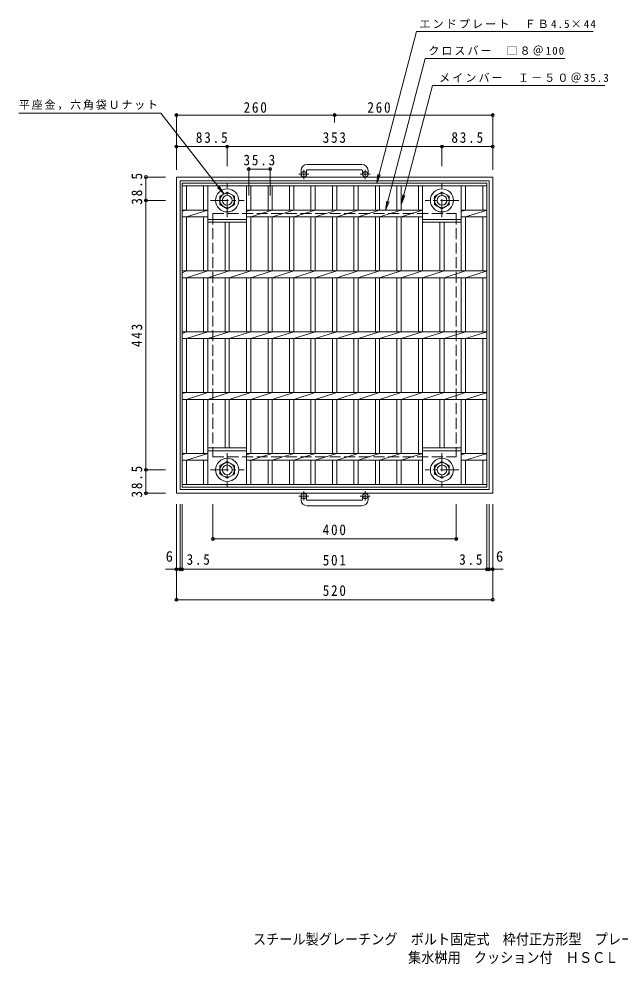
# Model space of a CAD drawing. Units: millimetres at full size, sheet at 1:6. Extents: x -897 to 1068, y -823 to 731.
# Drawn here: x -897 to 91, y -823 to 731 of the extents above; entities that cross this region are included whole.
import ezdxf
from ezdxf.enums import TextEntityAlignment as Align

# ---------------------------------------------------------------- set-up
doc = ezdxf.new("R2010")
doc.units = ezdxf.units.MM
doc.header["$LTSCALE"] = 6
doc.header["$PDMODE"] = 32
doc.header["$PDSIZE"] = 4.8
doc.linetypes.add('CHAIN1', pattern=[8, 5, -1, 1, -1])
doc.linetypes.add('DASHED3', pattern=[4, 3, -1])
for name, color, linetype, lineweight in [('E-1', 2, 'Continuous', 9), ('E-2', 3, 'Continuous', 9), ('E-4', 7, 'Continuous', 9), ('E-5', 7, 'Continuous', 9)]:
    doc.layers.add(name, color=color, linetype=linetype, lineweight=lineweight)
doc.layers.add('F-5_F-5ﾚｲﾔ', color=2, linetype='Continuous')
doc.styles.add('ＭＳ ゴシック', font='')
doc.styles.get('ＭＳ ゴシック').set_extended_font_data('MS Gothic')

msp = doc.modelspace()

# ---------------------------------------------------------------- linework, layer by layer
at = {"layer": 'E-1', "linetype": 'CHAIN1'}
for p, q in [((-428.957, 467.337), (-428.957, 482.935)), ((-327.957, 467.337), (-327.957, 482.935)), ((-420.794, 475.445), (-437.201, 475.445)), ((-319.794, 475.445), (-336.201, 475.445)), ((-554.957, 404.809), (-554.957, 460.082)), ((-201.957, 404.809), (-201.957, 460.082)), ((-582.593, 432.445), (-527.32, 432.445)), ((-174.32, 432.445), (-229.593, 432.445)), ((-554.957, 17.081), (-554.957, -38.193)), ((-201.957, 17.081), (-201.957, -38.193)), ((-582.593, -10.556), (-527.32, -10.556)), ((-174.32, -10.556), (-229.594, -10.556)), ((-428.957, -45.449), (-428.957, -61.046)), ((-327.957, -45.449), (-327.957, -61.046)), ((-420.794, -53.556), (-437.201, -53.556)), ((-319.794, -53.556), (-336.201, -53.556))]:
    msp.add_line(p, q, dxfattribs=at)
at = {"layer": 'E-1'}
for p, q in [((-333.457, 491.545), (-423.457, 491.545)), ((-423.457, 482.545), (-333.457, 482.545)), ((-638.457, 470.945), (-638.457, -49.055)), ((-638.457, 470.945), (-118.457, 470.945)), ((-433.457, 481.545), (-433.457, 475.445)), ((-424.457, 481.545), (-424.457, 475.445)), ((-332.457, 481.545), (-332.457, 475.445)), ((-323.457, 481.545), (-323.457, 475.445)), ((-118.457, 470.945), (-118.457, -49.055)), ((-632.457, 464.945), (-632.457, -43.055)), ((-632.457, 464.945), (-124.457, 464.945)), ((-124.457, 464.945), (-124.457, -43.055)), ((-632.457, -43.055), (-124.457, -43.055)), ((-638.457, -49.055), (-118.457, -49.055)), ((-433.457, -59.656), (-433.457, -53.556)), ((-424.457, -59.656), (-424.457, -53.556)), ((-423.457, -60.656), (-333.457, -60.656)), ((-332.457, -59.656), (-332.457, -53.556)), ((-323.457, -59.656), (-323.457, -53.556)), ((-333.457, -69.656), (-423.457, -69.656))]:
    msp.add_line(p, q, dxfattribs=at)
at = {"layer": 'E-1', "linetype": 'DASHED3'}
for p, q in [((-578.457, 410.945), (-578.457, 10.944)), ((-578.457, 410.945), (-178.456, 410.945)), ((-178.456, 410.945), (-178.456, 10.944)), ((-578.457, 10.944), (-178.456, 10.944))]:
    msp.add_line(p, q, dxfattribs=at)
at = {"layer": 'E-1'}
for points in [[(-542.957, 439.373), (-542.957, 425.517), (-554.957, 418.588), (-566.957, 425.517), (-566.957, 439.373), (-554.957, 446.302)], [(-213.957, 439.373), (-213.957, 425.517), (-201.957, 418.588), (-189.957, 425.517), (-189.957, 439.373), (-201.957, 446.302)], [(-542.957, -17.483), (-542.957, -3.627), (-554.957, 3.301), (-566.957, -3.627), (-566.957, -17.483), (-554.957, -24.412)], [(-213.957, -17.483), (-213.957, -3.627), (-201.957, 3.301), (-189.957, -3.627), (-189.957, -17.483), (-201.957, -24.412)]]:
    msp.add_lwpolyline(points, close=True, dxfattribs=at)
for centre, radius in [((-428.957, 475.445), 4.5), ((-327.957, 475.445), 4.5), ((-554.957, 432.445), 19), ((-201.957, 432.445), 19), ((-554.957, 432.445), 12), ((-554.957, 432.445), 8), ((-201.957, 432.445), 12), ((-201.957, 432.445), 8), ((-554.957, -10.556), 19), ((-554.957, -10.556), 12), ((-201.957, -10.556), 19), ((-201.957, -10.556), 12), ((-554.957, -10.556), 8), ((-201.957, -10.556), 8), ((-428.957, -53.556), 4.5), ((-327.957, -53.556), 4.5)]:
    msp.add_circle(centre, radius, dxfattribs=at)
for centre, radius, start, end in [((-423.457, 481.545), 10, 90, 180), ((-423.457, 481.545), 1, 90, 180), ((-333.457, 481.545), 10, 0, 90), ((-333.457, 481.545), 1, 0, 90), ((-423.457, -59.656), 10, 180, 270), ((-423.457, -59.656), 1, 180, 270), ((-333.457, -59.656), 10, 270, 0), ((-333.457, -59.656), 1, 270, 0)]:
    msp.add_arc(centre, radius, start, end, dxfattribs=at)
at = {"layer": 'E-2'}
for p, q in [((-628.957, -39.055), (-628.957, 460.945)), ((-628.957, 460.945), (-127.957, 460.945)), ((-628.957, 456.445), (-127.957, 456.445)), ((-621.957, 416.595), (-621.957, 456.445)), ((-593.757, 416.595), (-593.757, 456.445)), ((-586.757, 416.595), (-586.757, 456.445)), ((-523.157, 316.595), (-523.157, 456.445)), ((-516.157, 416.595), (-516.157, 456.445)), ((-487.857, 416.595), (-487.857, 456.445)), ((-480.857, 416.595), (-480.857, 456.445)), ((-452.557, 416.595), (-452.557, 456.445)), ((-445.557, 416.595), (-445.557, 456.445)), ((-417.257, 416.595), (-417.257, 456.445)), ((-410.257, 416.595), (-410.257, 456.445)), ((-381.957, 416.595), (-381.957, 456.445)), ((-374.957, 416.595), (-374.957, 456.445)), ((-346.657, 416.595), (-346.657, 456.445)), ((-339.657, 416.595), (-339.657, 456.445)), ((-311.357, 416.595), (-311.357, 456.445)), ((-304.357, 416.595), (-304.357, 456.445)), ((-276.057, 416.595), (-276.057, 456.445)), ((-269.057, 416.595), (-269.057, 456.445)), ((-240.757, 416.595), (-240.757, 456.445)), ((-233.757, 316.595), (-233.757, 456.445)), ((-170.157, 316.595), (-170.157, 456.445)), ((-163.157, 416.595), (-163.157, 456.445)), ((-134.957, 416.595), (-134.957, 456.445)), ((-127.957, -39.055), (-127.957, 460.945)), ((-628.957, 414.913), (-621.957, 416.595)), ((-628.957, 405.295), (-586.757, 405.295)), ((-621.957, 316.595), (-621.957, 405.295)), ((-593.757, 316.595), (-593.757, 405.295)), ((-586.757, 316.595), (-586.757, 416.594)), ((-523.157, 416.595), (-233.757, 416.595)), ((-523.157, 414.354), (-516.157, 416.595)), ((-523.157, 405.295), (-233.757, 405.295)), ((-516.157, 405.295), (-480.857, 416.595)), ((-516.157, 316.595), (-516.157, 405.295)), ((-487.857, 316.595), (-487.857, 405.295)), ((-480.857, 405.295), (-445.557, 416.595)), ((-480.857, 316.595), (-480.857, 405.295)), ((-452.557, 316.595), (-452.557, 405.295)), ((-445.557, 405.295), (-410.257, 416.595)), ((-445.557, 316.595), (-445.557, 405.295)), ((-417.257, 316.595), (-417.257, 405.295)), ((-410.258, 405.295), (-374.958, 416.595)), ((-410.257, 316.595), (-410.257, 405.295)), ((-381.957, 316.595), (-381.957, 405.295)), ((-374.958, 405.295), (-339.658, 416.595)), ((-374.957, 316.595), (-374.957, 405.295)), ((-346.657, 316.595), (-346.657, 405.295)), ((-339.658, 405.295), (-304.358, 416.595)), ((-339.657, 316.595), (-339.657, 405.295)), ((-311.357, 316.595), (-311.357, 405.295)), ((-304.358, 405.295), (-269.058, 416.595)), ((-304.357, 316.595), (-304.357, 405.295)), ((-276.057, 316.595), (-276.057, 405.295)), ((-269.058, 405.295), (-233.758, 416.595)), ((-269.057, 316.595), (-269.057, 405.295)), ((-240.757, 316.595), (-240.757, 405.295)), ((-170.157, 416.595), (-127.957, 416.595)), ((-170.157, 414.354), (-163.158, 416.595)), ((-170.157, 405.295), (-127.957, 405.295)), ((-163.159, 405.295), (-127.758, 416.595)), ((-163.157, 316.595), (-163.157, 405.295)), ((-134.957, 316.595), (-134.957, 405.295)), ((-586.757, 400.945), (-523.157, 400.945)), ((-586.757, 396.445), (-523.157, 396.445)), ((-558.457, 316.595), (-558.457, 396.445)), ((-551.457, 316.595), (-551.457, 396.445)), ((-233.757, 400.945), (-170.157, 400.945)), ((-233.757, 396.445), (-170.157, 396.445)), ((-205.457, 316.595), (-205.457, 396.445)), ((-198.457, 316.595), (-198.457, 396.445)), ((-628.957, 316.595), (-127.957, 316.595)), ((-628.957, 313.503), (-621.957, 316.595)), ((-621.957, 305.295), (-586.757, 316.595)), ((-586.757, 305.295), (-551.457, 316.595)), ((-551.457, 305.295), (-516.157, 316.595)), ((-516.157, 305.295), (-480.857, 316.595)), ((-480.857, 305.295), (-445.557, 316.595)), ((-445.557, 305.295), (-410.257, 316.595)), ((-410.258, 305.295), (-374.958, 316.595)), ((-374.958, 305.295), (-339.658, 316.595)), ((-339.658, 305.295), (-304.358, 316.595)), ((-304.358, 305.295), (-269.058, 316.595)), ((-269.058, 305.295), (-233.758, 316.595)), ((-233.758, 305.295), (-198.458, 316.595)), ((-198.458, 305.295), (-163.158, 316.595)), ((-163.159, 305.295), (-127.758, 316.595)), ((-628.957, 305.295), (-127.957, 305.295)), ((-621.957, 216.595), (-621.957, 305.295)), ((-593.757, 216.595), (-593.757, 305.295)), ((-586.757, 216.595), (-586.757, 305.295)), ((-558.457, 216.595), (-558.457, 305.295)), ((-551.457, 216.595), (-551.457, 305.295)), ((-523.157, 216.595), (-523.157, 305.295)), ((-516.157, 216.595), (-516.157, 305.295)), ((-487.857, 216.595), (-487.857, 305.295)), ((-480.857, 216.595), (-480.857, 305.295)), ((-452.557, 216.595), (-452.557, 305.295)), ((-445.557, 216.595), (-445.557, 305.295)), ((-417.257, 216.595), (-417.257, 305.295)), ((-410.257, 216.595), (-410.257, 305.295)), ((-381.957, 216.595), (-381.957, 305.295)), ((-374.957, 216.595), (-374.957, 305.295)), ((-346.657, 216.595), (-346.657, 305.295)), ((-339.657, 216.595), (-339.657, 305.295)), ((-311.357, 216.595), (-311.357, 305.295)), ((-304.357, 216.595), (-304.357, 305.295)), ((-276.057, 216.595), (-276.057, 305.295)), ((-269.057, 216.595), (-269.057, 305.295)), ((-240.757, 216.595), (-240.757, 305.295)), ((-233.757, 216.595), (-233.757, 305.295)), ((-205.457, 216.595), (-205.457, 305.295)), ((-198.457, 216.595), (-198.457, 305.295)), ((-170.157, 216.595), (-170.157, 305.295)), ((-163.157, 216.595), (-163.157, 305.295)), ((-134.957, 216.595), (-134.957, 305.295)), ((-628.957, 216.595), (-127.957, 216.595)), ((-628.957, 213.503), (-621.957, 216.595)), ((-628.957, 205.294), (-127.957, 205.294)), ((-621.957, 205.295), (-586.757, 216.595)), ((-621.957, 116.595), (-621.957, 205.294)), ((-593.757, 116.595), (-593.757, 205.294)), ((-586.757, 205.295), (-551.457, 216.595)), ((-586.757, 116.595), (-586.757, 205.294)), ((-558.457, 116.595), (-558.457, 205.294)), ((-551.457, 205.295), (-516.157, 216.595)), ((-551.457, 116.595), (-551.457, 205.294)), ((-523.157, 116.595), (-523.157, 205.294)), ((-516.157, 205.295), (-480.857, 216.595)), ((-516.157, 116.595), (-516.157, 205.294)), ((-487.857, 116.595), (-487.857, 205.294)), ((-480.857, 205.295), (-445.557, 216.595)), ((-480.857, 116.595), (-480.857, 205.294)), ((-452.557, 116.595), (-452.557, 205.294)), ((-445.557, 205.295), (-410.257, 216.595)), ((-445.557, 116.595), (-445.557, 205.294)), ((-417.257, 116.595), (-417.257, 205.294)), ((-410.258, 205.295), (-374.958, 216.595)), ((-410.257, 116.595), (-410.257, 205.294)), ((-381.957, 116.595), (-381.957, 205.294)), ((-374.958, 205.295), (-339.658, 216.595)), ((-374.957, 116.595), (-374.957, 205.294)), ((-346.657, 116.595), (-346.657, 205.294)), ((-339.658, 205.295), (-304.358, 216.595)), ((-339.657, 116.595), (-339.657, 205.294)), ((-311.357, 116.595), (-311.357, 205.294)), ((-304.358, 205.295), (-269.058, 216.595)), ((-304.357, 116.595), (-304.357, 205.294)), ((-276.057, 116.595), (-276.057, 205.294)), ((-269.058, 205.295), (-233.758, 216.595)), ((-269.057, 116.595), (-269.057, 205.294)), ((-240.757, 116.595), (-240.757, 205.294)), ((-233.758, 205.295), (-198.458, 216.595)), ((-233.757, 116.595), (-233.757, 205.294)), ((-205.457, 116.595), (-205.457, 205.294)), ((-198.458, 205.295), (-163.158, 216.595)), ((-198.457, 116.595), (-198.457, 205.294)), ((-170.157, 116.595), (-170.157, 205.294)), ((-163.159, 205.295), (-127.758, 216.595)), ((-163.157, 116.595), (-163.157, 205.294)), ((-134.957, 116.595), (-134.957, 205.294)), ((-628.957, 116.595), (-127.957, 116.595)), ((-628.957, 114.913), (-621.957, 116.595)), ((-621.957, 105.295), (-586.757, 116.595)), ((-586.757, 105.295), (-551.457, 116.595)), ((-551.457, 105.295), (-516.157, 116.595)), ((-516.157, 105.295), (-480.857, 116.595)), ((-480.857, 105.295), (-445.557, 116.595)), ((-445.557, 105.295), (-410.257, 116.595)), ((-410.258, 105.295), (-374.958, 116.595)), ((-374.958, 105.295), (-339.658, 116.595)), ((-339.658, 105.295), (-304.358, 116.595)), ((-304.358, 105.295), (-269.058, 116.595)), ((-269.058, 105.295), (-233.758, 116.595)), ((-233.758, 105.295), (-198.458, 116.595)), ((-198.458, 105.295), (-163.158, 116.595)), ((-163.159, 105.295), (-127.758, 116.595)), ((-628.957, 105.294), (-127.957, 105.294)), ((-621.957, 16.595), (-621.957, 105.294)), ((-593.757, 16.595), (-593.757, 105.294)), ((-586.757, 16.595), (-586.757, 105.294)), ((-558.457, 25.445), (-558.457, 105.294)), ((-551.457, 25.445), (-551.457, 105.294)), ((-523.157, -34.556), (-523.157, 105.294)), ((-516.157, 16.595), (-516.157, 105.294)), ((-487.857, 16.595), (-487.857, 105.294)), ((-480.857, 16.595), (-480.857, 105.294)), ((-452.557, 16.595), (-452.557, 105.294)), ((-445.557, 16.595), (-445.557, 105.294)), ((-417.257, 16.595), (-417.257, 105.294)), ((-410.257, 16.595), (-410.257, 105.294)), ((-381.957, 16.595), (-381.957, 105.294)), ((-374.957, 16.595), (-374.957, 105.294)), ((-346.657, 16.595), (-346.657, 105.294)), ((-339.657, 16.595), (-339.657, 105.294)), ((-311.357, 16.595), (-311.357, 105.294)), ((-304.357, 16.595), (-304.357, 105.294)), ((-276.057, 16.595), (-276.057, 105.294)), ((-269.057, 16.595), (-269.057, 105.294)), ((-240.757, 16.595), (-240.757, 105.294)), ((-233.757, -34.556), (-233.757, 105.294)), ((-205.457, 25.445), (-205.457, 105.294)), ((-198.457, 25.445), (-198.457, 105.294)), ((-170.157, -34.556), (-170.157, 105.294)), ((-163.157, 16.595), (-163.157, 105.294)), ((-134.957, 16.595), (-134.957, 105.294)), ((-628.957, 14.914), (-621.957, 16.595)), ((-586.757, 25.445), (-523.157, 25.445)), ((-586.757, 20.945), (-523.157, 20.945)), ((-586.757, -34.556), (-586.757, 16.595)), ((-523.157, 16.595), (-233.758, 16.595)), ((-523.157, 14.354), (-516.157, 16.595)), ((-516.157, 5.295), (-480.857, 16.595)), ((-480.857, 5.295), (-445.557, 16.595)), ((-445.557, 5.295), (-410.257, 16.595)), ((-410.258, 5.295), (-374.958, 16.595)), ((-374.958, 5.295), (-339.658, 16.595)), ((-339.658, 5.295), (-304.358, 16.595)), ((-304.358, 5.295), (-269.058, 16.595)), ((-269.058, 5.295), (-233.758, 16.595)), ((-233.757, 25.445), (-170.157, 25.445)), ((-233.757, 20.945), (-170.157, 20.945)), ((-170.157, 16.595), (-127.957, 16.595)), ((-170.157, 14.355), (-163.158, 16.595)), ((-163.159, 5.295), (-127.758, 16.595)), ((-628.957, 5.294), (-586.757, 5.294)), ((-621.957, -34.556), (-621.957, 5.294)), ((-593.757, -34.556), (-593.757, 5.294)), ((-523.157, 5.294), (-233.757, 5.294)), ((-516.157, -34.556), (-516.157, 5.294)), ((-487.857, -34.556), (-487.857, 5.294)), ((-480.857, -34.556), (-480.857, 5.294)), ((-452.557, -34.556), (-452.557, 5.294)), ((-445.557, -34.556), (-445.557, 5.294)), ((-417.257, -34.556), (-417.257, 5.294)), ((-410.257, -34.556), (-410.257, 5.294)), ((-381.957, -34.556), (-381.957, 5.294)), ((-374.957, -34.556), (-374.957, 5.294)), ((-346.657, -34.556), (-346.657, 5.294)), ((-339.657, -34.556), (-339.657, 5.294)), ((-311.357, -34.556), (-311.357, 5.294)), ((-304.357, -34.556), (-304.357, 5.294)), ((-276.057, -34.556), (-276.057, 5.294)), ((-269.057, -34.556), (-269.057, 5.294)), ((-240.757, -34.556), (-240.757, 5.294)), ((-170.157, 5.294), (-127.957, 5.294)), ((-163.157, -34.556), (-163.157, 5.294)), ((-134.957, -34.556), (-134.957, 5.294)), ((-127.957, -34.556), (-628.957, -34.556)), ((-127.957, -39.055), (-628.957, -39.055))]:
    msp.add_line(p, q, dxfattribs=at)
for points in [[(-628.957, 416.595), (-586.757, 416.595), (-586.757, 416.595)], [(-621.957, 405.295), (-586.757, 416.594), (-586.757, 416.595)], [(-628.957, 16.595), (-586.757, 16.595), (-586.757, 16.595)], [(-621.957, 5.295), (-586.757, 16.595), (-586.757, 16.595)]]:
    msp.add_lwpolyline(points, dxfattribs=at)
at = {"layer": 'E-4'}
for p, q in [((-638.457, 574.612), (-638.457, 482.945)), ((-638.457, 572.812), (-378.457, 572.812)), ((-378.457, 574.612), (-378.457, 560.456)), ((-378.457, 572.812), (-118.457, 572.812)), ((-118.457, 574.612), (-118.457, 482.945)), ((-638.457, 522.745), (-638.457, 488.945)), ((-638.457, 520.945), (-554.957, 520.945)), ((-554.957, 522.745), (-554.957, 488.945)), ((-554.957, 520.945), (-201.957, 520.945)), ((-201.957, 522.745), (-201.957, 488.945)), ((-201.957, 520.945), (-118.456, 520.945)), ((-118.456, 522.745), (-118.456, 488.945)), ((-519.657, 485.752), (-519.657, 440.422)), ((-519.657, 483.952), (-484.357, 483.952)), ((-484.357, 485.752), (-484.357, 440.422)), ((-690.257, 470.945), (-656.457, 470.945)), ((-688.457, 432.445), (-688.457, 470.945)), ((-690.257, 432.445), (-656.457, 432.445)), ((-688.457, -10.556), (-688.457, 432.445)), ((-690.257, -10.556), (-656.457, -10.556)), ((-688.457, -49.056), (-688.457, -10.556)), ((-690.257, -49.056), (-656.457, -49.056)), ((-638.457, -225.856), (-638.457, -67.056)), ((-632.457, -175.856), (-632.457, -67.056)), ((-628.957, -175.856), (-628.957, -67.056)), ((-578.457, -125.856), (-578.457, -67.056)), ((-178.456, -125.856), (-178.456, -67.056)), ((-127.957, -175.856), (-127.957, -67.056)), ((-124.456, -175.856), (-124.456, -67.056)), ((-118.456, -225.856), (-118.456, -67.056)), ((-578.457, -124.056), (-178.456, -124.056)), ((-656.098, -174.056), (-632.457, -174.056)), ((-632.457, -174.056), (-628.957, -174.056)), ((-628.957, -174.056), (-127.957, -174.056)), ((-127.957, -174.056), (-124.456, -174.056)), ((-124.456, -174.056), (-101.181, -174.056)), ((-638.457, -224.056), (-118.456, -224.056))]:
    msp.add_line(p, q, dxfattribs=at)
for p in [(-638.457, 572.812), (-378.457, 572.812), (-118.457, 572.812), (-638.457, 520.945), (-554.957, 520.945), (-201.957, 520.945), (-118.456, 520.945), (-519.657, 483.952), (-484.357, 483.952), (-688.457, 470.945), (-688.457, 432.445), (-688.457, -10.556), (-688.457, -49.056), (-578.457, -124.056), (-178.456, -124.056), (-638.457, -174.056), (-632.457, -174.056), (-628.957, -174.056), (-127.957, -174.056), (-124.456, -174.056), (-118.456, -174.056), (-638.457, -224.056), (-118.456, -224.056)]:
    msp.add_point(p, dxfattribs=at)
at = {"layer": 'E-5'}
for p, q in [((-309.167, 460.945), (-243.798, 710.21)), ((-243.798, 710.21), (46.652, 710.21)), ((-294.626, 416.595), (-229.299, 665.711)), ((-229.299, 665.711), (0.139, 665.711)), ((-268.457, 426.595), (-217.739, 621.211)), ((65.496, 621.211), (-217.739, 621.211)), ((-664.299, 576.147), (-897.299, 576.147)), ((-560.447, 443.116), (-664.299, 576.147)), ((-309.167, 460.945), (-307.209, 475.817)), ((-309.167, 460.945), (-303.427, 474.803)), ((-560.447, 443.116), (-571.142, 453.633)), ((-560.447, 443.116), (-568.055, 456.043)), ((-268.457, 426.595), (-266.499, 441.466)), ((-268.457, 426.595), (-262.716, 440.453)), ((-294.626, 416.595), (-292.668, 431.466)), ((-294.626, 416.595), (-288.886, 430.453))]:
    msp.add_line(p, q, dxfattribs=at)

# ---------------------------------------------------------------- texts
at = {"layer": 'E-4', "color": 2, "style": 'ＭＳ ゴシック'}
for p in [(-656.098, -166.888), (-113.181, -166.888)]:
    msp.add_text('6', height=17.6, dxfattribs=at).set_placement(p, align=Align.BOTTOM_LEFT)
at = {"layer": 'E-4', "color": 2, "char_height": 17.6, "attachment_point": 7, "style": 'ＭＳ ゴシック'}
for s, insert in [('\\T1.27;\\W0.9;260', (-527.957, 576.412)), ('\\T1.27;\\W0.9;260', (-324.553, 576.412)), ('\\T1.28;\\W0.9;83.5', (-606.456, 526.945)), ('\\T1.27;\\W0.9;353', (-397.957, 526.945)), ('\\T1.28;\\W0.9;83.5', (-186.456, 526.945)), ('\\T1.28;\\W0.9;35.3', (-528.257, 489.952)), ('\\T1.27;\\W0.9;400', (-397.957, -118.056)), ('\\T1.27;\\W0.9;3.5', (-621.666, -166.888)), ('\\T1.27;\\W0.9;501', (-397.957, -168.056)), ('\\T1.27;\\W0.9;3.5', (-173.615, -166.888)), ('\\T1.27;\\W0.9;520', (-397.957, -218.056))]:
    msp.add_mtext(s, dxfattribs=dict(at, insert=insert))
at = {"layer": 'E-4', "color": 2, "char_height": 17.6, "attachment_point": 7, "rotation": 90, "style": 'ＭＳ ゴシック'}
for s, insert in [('\\T1.28;\\W0.9;38.5', (-694.457, 425.445)), ('\\T1.27;\\W0.9;443', (-694.457, 191.445)), ('\\T1.28;\\W0.9;38.5', (-694.457, -56.056))]:
    msp.add_mtext(s, dxfattribs=dict(at, insert=insert))
at = {"layer": 'E-5', "char_height": 13.2, "attachment_point": 7, "style": 'ＭＳ ゴシック'}
for s, insert in [('\\T1.2;エンドプレート\u3000ＦＢ4.5×44', (-238.798, 715.21)), ('\\T1.19;クロスバー\u3000□８＠100', (-224.299, 670.711)), ('\\T1.2;メインバー\u3000Ｉ－５０＠35.3', (-206.664, 626.211)), ('\\T1.17;平座金，六角袋Ｕナット', (-897.299, 581.147))]:
    msp.add_mtext(s, dxfattribs=dict(at, insert=insert))
at = {"layer": 'F-5_F-5ﾚｲﾔ', "style": 'ＭＳ ゴシック', "width": 0.9}
for s, p in [('スチール製グレーチング\u3000ボルト固定式\u3000枠付正方形型\u3000プレーンタイプ', (-512.598, -796.274)), ('集水桝用\u3000クッション付\u3000ＨＳＣＬ\u3000４４５０－ｂ', (-257.651, -826.488))]:
    msp.add_text(s, height=17.6, dxfattribs=at).set_placement(p, align=Align.BOTTOM_LEFT)

doc.saveas('drawing.dxf')
